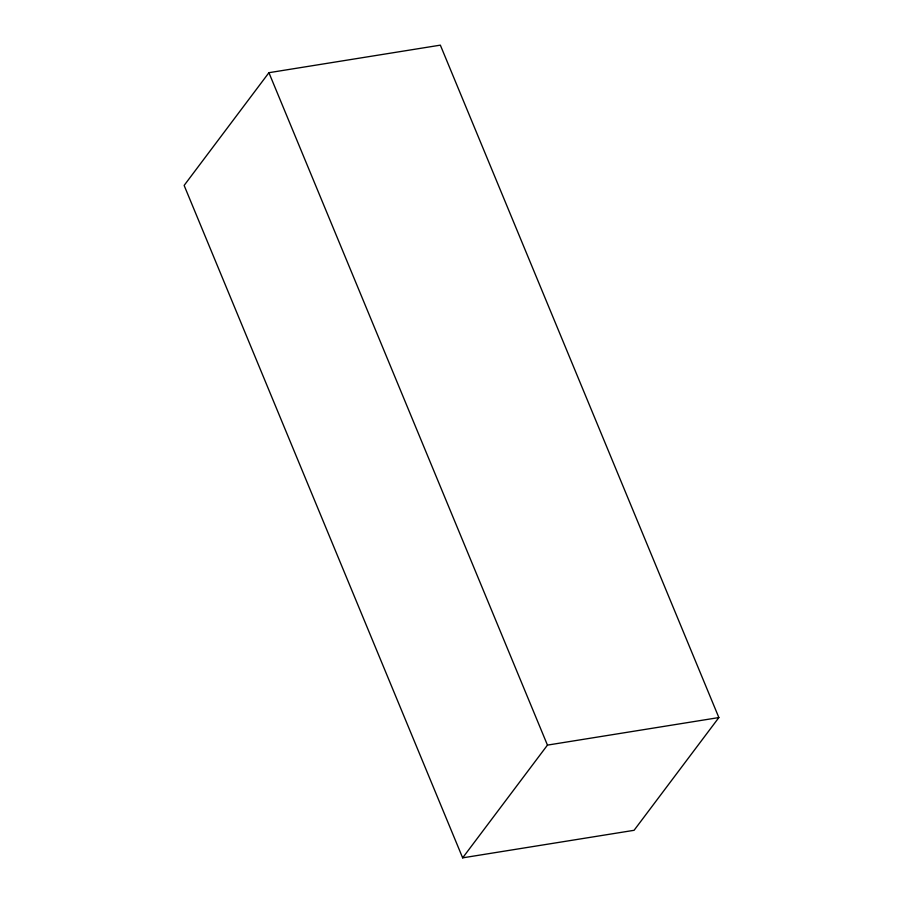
<?xml version="1.0" encoding="UTF-8"?>
<svg xmlns="http://www.w3.org/2000/svg" width="903" height="903" viewBox="0 0 903 903"><rect width="100%" height="100%" fill="white"/><g stroke="black" fill="none" stroke-linecap="round" stroke-linejoin="round"><path stroke-width="1.35" d="M268.925 72.692L184.133 185.431L462.652 857.85L634.075 830.308L718.867 717.569L440.348 45.15L268.925 72.692L547.455 745.11L462.652 857.85M547.455 745.11L718.867 717.569"/></g></svg>
